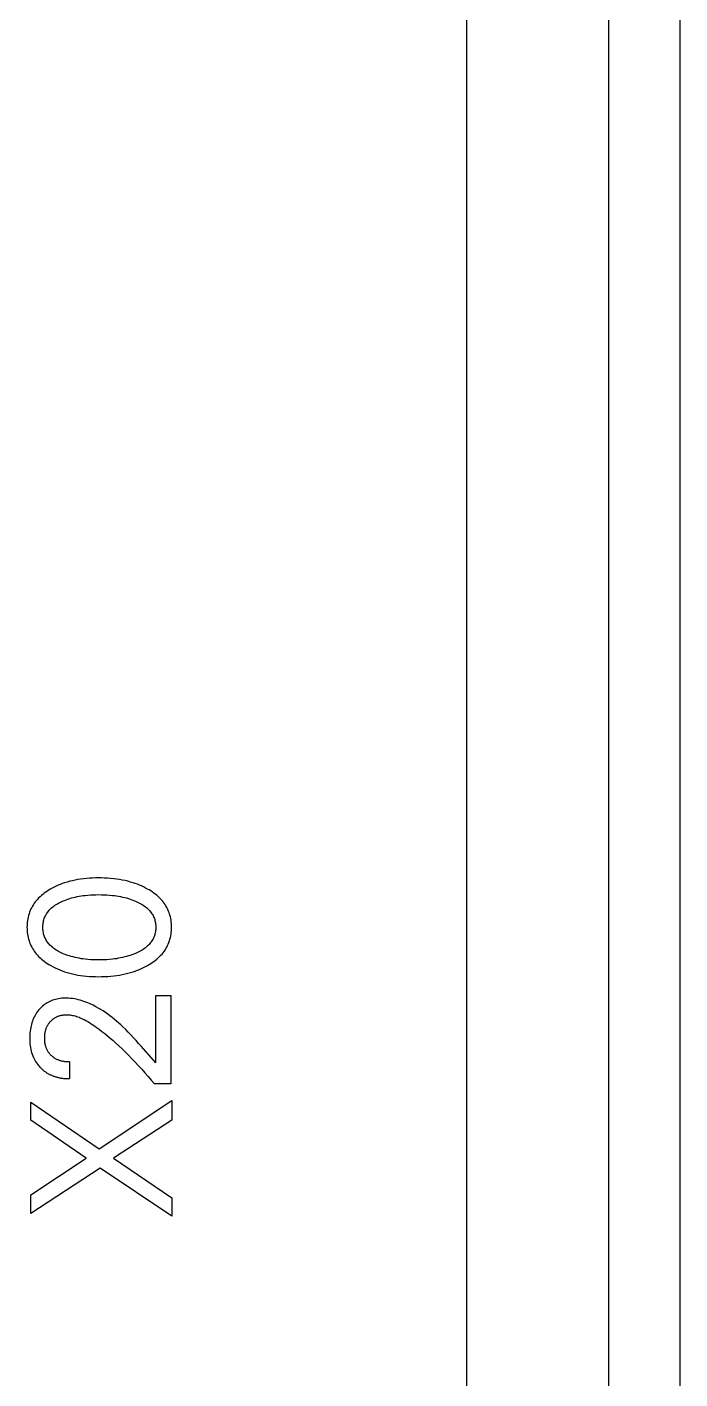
# Model space of a CAD drawing. Extents: x 10 to 879, y 6 to 221.
# Drawn here: x 614.06 to 619.88, y 117.32 to 129.37 of the extents above; entities that cross this region are included whole.
import ezdxf

# ---------------------------------------------------------------- set-up
doc = ezdxf.new("R2010")
doc.units = 0
doc.header["$LTSCALE"] = 5
doc.header["$MEASUREMENT"] = 0
doc.layers.get('0').update_dxf_attribs({"linetype": 'CONTINUOUS'})

msp = doc.modelspace()

# ---------------------------------------------------------------- linework, layer by layer
at = {"color": 7, "linetype": 'Continuous'}
for p, q in [((617.983, 106.671), (617.983, 193.259)), ((619.25, 112.334), (619.25, 133.89)), ((619.883, 133.524), (619.883, 112.7)), ((614.395, 121.743), (614.376, 121.737)), ((614.419, 121.751), (614.395, 121.743)), ((614.442, 121.758), (614.419, 121.751)), ((614.466, 121.763), (614.442, 121.758)), ((614.49, 121.769), (614.466, 121.763)), ((614.514, 121.773), (614.49, 121.769)), ((614.538, 121.777), (614.514, 121.773)), ((614.565, 121.781), (614.538, 121.777)), ((614.592, 121.784), (614.565, 121.781)), ((614.618, 121.786), (614.592, 121.784)), ((614.645, 121.787), (614.618, 121.786)), ((614.672, 121.788), (614.645, 121.787)), ((614.699, 121.788), (614.672, 121.788)), ((614.726, 121.788), (614.699, 121.788)), ((614.753, 121.787), (614.726, 121.788)), ((614.78, 121.786), (614.753, 121.787)), ((614.807, 121.784), (614.78, 121.786)), ((614.835, 121.781), (614.807, 121.784)), ((614.862, 121.777), (614.835, 121.781)), ((614.886, 121.774), (614.862, 121.777)), ((614.911, 121.769), (614.886, 121.774)), ((614.935, 121.764), (614.911, 121.769)), ((614.959, 121.758), (614.935, 121.764)), ((614.983, 121.751), (614.959, 121.758)), ((615.007, 121.744), (614.983, 121.751)), ((615.026, 121.738), (615.007, 121.744)), ((614.177, 121.62), (614.165, 121.609)), ((614.189, 121.631), (614.177, 121.62)), ((614.201, 121.641), (614.189, 121.631)), ((614.214, 121.651), (614.201, 121.641)), ((614.228, 121.661), (614.214, 121.651)), ((614.241, 121.67), (614.228, 121.661)), ((614.255, 121.679), (614.241, 121.67)), ((614.269, 121.687), (614.255, 121.679)), ((614.286, 121.697), (614.269, 121.687)), ((614.304, 121.706), (614.286, 121.697)), ((614.322, 121.714), (614.304, 121.706)), ((614.34, 121.722), (614.322, 121.714)), ((614.358, 121.73), (614.34, 121.722)), ((614.376, 121.737), (614.358, 121.73)), ((614.49, 121.617), (614.508, 121.621)), ((614.508, 121.621), (614.526, 121.624)), ((614.526, 121.624), (614.544, 121.627)), ((614.544, 121.627), (614.562, 121.63)), ((614.562, 121.63), (614.58, 121.632)), ((614.58, 121.632), (614.604, 121.635)), ((614.604, 121.635), (614.628, 121.636)), ((614.628, 121.636), (614.652, 121.638)), ((614.652, 121.638), (614.676, 121.638)), ((614.676, 121.638), (614.7, 121.639)), ((614.7, 121.639), (614.725, 121.638)), ((614.725, 121.638), (614.749, 121.638)), ((614.749, 121.638), (614.774, 121.636)), ((614.774, 121.636), (614.798, 121.635)), ((614.798, 121.635), (614.823, 121.632)), ((614.823, 121.632), (614.841, 121.63)), ((614.841, 121.63), (614.859, 121.627)), ((614.859, 121.627), (614.878, 121.624)), ((614.878, 121.624), (614.896, 121.621)), ((614.896, 121.621), (614.914, 121.617)), ((615.045, 121.731), (615.026, 121.738)), ((615.063, 121.724), (615.045, 121.731)), ((615.082, 121.716), (615.063, 121.724)), ((615.1, 121.707), (615.082, 121.716)), ((615.118, 121.698), (615.1, 121.707)), ((615.135, 121.689), (615.118, 121.698)), ((615.15, 121.681), (615.135, 121.689)), ((615.164, 121.672), (615.15, 121.681)), ((615.178, 121.663), (615.164, 121.672)), ((615.192, 121.653), (615.178, 121.663)), ((615.205, 121.643), (615.192, 121.653)), ((615.218, 121.633), (615.205, 121.643)), ((615.231, 121.622), (615.218, 121.633)), ((615.243, 121.61), (615.231, 121.622)), ((614.096, 121.511), (614.09, 121.497)), ((614.103, 121.524), (614.096, 121.511)), ((614.11, 121.537), (614.103, 121.524)), ((614.118, 121.55), (614.11, 121.537)), ((614.126, 121.562), (614.118, 121.55)), ((614.135, 121.574), (614.126, 121.562)), ((614.144, 121.585), (614.135, 121.574)), ((614.154, 121.597), (614.144, 121.585)), ((614.165, 121.609), (614.154, 121.597)), ((614.253, 121.492), (614.259, 121.5)), ((614.259, 121.5), (614.266, 121.507)), ((614.266, 121.507), (614.273, 121.514)), ((614.273, 121.514), (614.28, 121.52)), ((614.28, 121.52), (614.29, 121.529)), ((614.29, 121.529), (614.3, 121.536)), ((614.3, 121.536), (614.31, 121.544)), ((614.31, 121.544), (614.321, 121.551)), ((614.321, 121.551), (614.332, 121.557)), ((614.332, 121.557), (614.343, 121.564)), ((614.343, 121.564), (614.354, 121.569)), ((614.354, 121.569), (614.366, 121.575)), ((614.366, 121.575), (614.377, 121.58)), ((614.377, 121.58), (614.381, 121.582)), ((614.381, 121.582), (614.396, 121.588)), ((614.396, 121.588), (614.411, 121.594)), ((614.411, 121.594), (614.426, 121.599)), ((614.426, 121.599), (614.442, 121.604)), ((614.442, 121.604), (614.457, 121.609)), ((614.457, 121.609), (614.472, 121.613)), ((614.472, 121.613), (614.49, 121.617)), ((614.914, 121.617), (614.932, 121.613)), ((614.932, 121.613), (614.949, 121.609)), ((614.949, 121.609), (614.965, 121.604)), ((614.965, 121.604), (614.981, 121.599)), ((614.981, 121.599), (614.997, 121.594)), ((614.997, 121.594), (615.013, 121.588)), ((615.013, 121.588), (615.029, 121.581)), ((615.029, 121.581), (615.041, 121.576)), ((615.041, 121.576), (615.053, 121.57)), ((615.053, 121.57), (615.064, 121.564)), ((615.064, 121.564), (615.076, 121.558)), ((615.076, 121.558), (615.087, 121.552)), ((615.087, 121.552), (615.098, 121.545)), ((615.098, 121.545), (615.109, 121.537)), ((615.109, 121.537), (615.119, 121.529)), ((615.119, 121.529), (615.129, 121.521)), ((615.129, 121.521), (615.136, 121.514)), ((615.136, 121.514), (615.144, 121.507)), ((615.144, 121.507), (615.15, 121.5)), ((615.15, 121.5), (615.157, 121.493)), ((615.255, 121.598), (615.243, 121.61)), ((615.265, 121.587), (615.255, 121.598)), ((615.274, 121.575), (615.265, 121.587)), ((615.283, 121.563), (615.274, 121.575)), ((615.292, 121.551), (615.283, 121.563)), ((615.3, 121.538), (615.292, 121.551)), ((615.307, 121.525), (615.3, 121.538)), ((615.314, 121.512), (615.307, 121.525)), ((615.321, 121.498), (615.314, 121.512)), ((614.064, 121.394), (614.062, 121.379)), ((614.062, 121.379), (614.062, 121.363)), ((614.066, 121.409), (614.064, 121.394)), ((614.068, 121.424), (614.066, 121.409)), ((614.071, 121.439), (614.068, 121.424)), ((614.075, 121.454), (614.071, 121.439)), ((614.079, 121.469), (614.075, 121.454)), ((614.084, 121.483), (614.079, 121.469)), ((614.09, 121.497), (614.084, 121.483)), ((614.204, 121.377), (614.205, 121.387)), ((614.205, 121.387), (614.207, 121.397)), ((614.207, 121.397), (614.209, 121.406)), ((614.209, 121.406), (614.212, 121.415)), ((614.212, 121.415), (614.215, 121.425)), ((614.215, 121.425), (614.218, 121.434)), ((614.218, 121.434), (614.222, 121.443)), ((614.222, 121.443), (614.226, 121.452)), ((614.226, 121.452), (614.231, 121.46)), ((614.231, 121.46), (614.236, 121.468)), ((614.236, 121.468), (614.241, 121.477)), ((614.241, 121.477), (614.247, 121.484)), ((614.247, 121.484), (614.253, 121.492)), ((615.157, 121.493), (615.163, 121.485)), ((615.163, 121.485), (615.169, 121.477)), ((615.169, 121.477), (615.175, 121.469)), ((615.175, 121.469), (615.18, 121.461)), ((615.18, 121.461), (615.185, 121.452)), ((615.185, 121.452), (615.189, 121.443)), ((615.189, 121.443), (615.193, 121.434)), ((615.193, 121.434), (615.197, 121.425)), ((615.197, 121.425), (615.2, 121.416)), ((615.2, 121.416), (615.202, 121.406)), ((615.202, 121.406), (615.204, 121.397)), ((615.204, 121.397), (615.206, 121.387)), ((615.206, 121.387), (615.208, 121.377)), ((615.326, 121.484), (615.321, 121.498)), ((615.332, 121.47), (615.326, 121.484)), ((615.336, 121.455), (615.332, 121.47)), ((615.34, 121.44), (615.336, 121.455)), ((615.343, 121.425), (615.34, 121.44)), ((615.346, 121.41), (615.343, 121.425)), ((615.348, 121.394), (615.346, 121.41)), ((615.349, 121.379), (615.348, 121.394)), ((615.35, 121.363), (615.349, 121.379)), ((614.062, 121.363), (614.061, 121.348)), ((614.061, 121.348), (614.062, 121.332)), ((614.062, 121.332), (614.062, 121.317)), ((614.062, 121.317), (614.064, 121.302)), ((614.064, 121.302), (614.066, 121.287)), ((614.066, 121.287), (614.068, 121.272)), ((614.068, 121.272), (614.071, 121.257)), ((614.202, 121.358), (614.203, 121.367)), ((614.202, 121.348), (614.202, 121.358)), ((614.202, 121.338), (614.202, 121.348)), ((614.203, 121.328), (614.202, 121.338)), ((614.203, 121.367), (614.204, 121.377)), ((614.204, 121.319), (614.203, 121.328)), ((614.205, 121.309), (614.204, 121.319)), ((614.207, 121.299), (614.205, 121.309)), ((614.209, 121.29), (614.207, 121.299)), ((614.212, 121.28), (614.209, 121.29)), ((614.215, 121.271), (614.212, 121.28)), ((614.218, 121.262), (614.215, 121.271)), ((614.222, 121.253), (614.218, 121.262)), ((615.193, 121.261), (615.189, 121.252)), ((615.197, 121.271), (615.193, 121.261)), ((615.2, 121.28), (615.197, 121.271)), ((615.202, 121.289), (615.2, 121.28)), ((615.204, 121.299), (615.202, 121.289)), ((615.206, 121.309), (615.204, 121.299)), ((615.208, 121.318), (615.206, 121.309)), ((615.208, 121.377), (615.209, 121.368)), ((615.209, 121.328), (615.208, 121.318)), ((615.209, 121.368), (615.209, 121.358)), ((615.209, 121.358), (615.209, 121.348)), ((615.209, 121.348), (615.209, 121.338)), ((615.209, 121.338), (615.209, 121.328)), ((615.34, 121.256), (615.343, 121.271)), ((615.343, 121.271), (615.346, 121.286)), ((615.346, 121.286), (615.348, 121.301)), ((615.348, 121.301), (615.349, 121.317)), ((615.349, 121.317), (615.35, 121.332)), ((615.35, 121.348), (615.35, 121.363)), ((615.35, 121.332), (615.35, 121.348)), ((614.071, 121.257), (614.075, 121.242)), ((614.075, 121.242), (614.079, 121.227)), ((614.079, 121.227), (614.084, 121.213)), ((614.084, 121.213), (614.09, 121.199)), ((614.09, 121.199), (614.096, 121.185)), ((614.096, 121.185), (614.103, 121.172)), ((614.103, 121.172), (614.11, 121.159)), ((614.11, 121.159), (614.118, 121.147)), ((614.118, 121.147), (614.126, 121.134)), ((614.226, 121.244), (614.222, 121.253)), ((614.231, 121.236), (614.226, 121.244)), ((614.236, 121.227), (614.231, 121.236)), ((614.241, 121.219), (614.236, 121.227)), ((614.247, 121.211), (614.241, 121.219)), ((614.253, 121.204), (614.247, 121.211)), ((614.259, 121.196), (614.253, 121.204)), ((614.266, 121.189), (614.259, 121.196)), ((614.273, 121.182), (614.266, 121.189)), ((614.28, 121.175), (614.273, 121.182)), ((614.29, 121.167), (614.28, 121.175)), ((614.3, 121.159), (614.29, 121.167)), ((614.31, 121.152), (614.3, 121.159)), ((614.321, 121.145), (614.31, 121.152)), ((614.332, 121.138), (614.321, 121.145)), ((614.343, 121.132), (614.332, 121.138)), ((615.076, 121.138), (615.064, 121.131)), ((615.087, 121.144), (615.076, 121.138)), ((615.098, 121.151), (615.087, 121.144)), ((615.109, 121.159), (615.098, 121.151)), ((615.119, 121.166), (615.109, 121.159)), ((615.129, 121.175), (615.119, 121.166)), ((615.136, 121.181), (615.129, 121.175)), ((615.144, 121.188), (615.136, 121.181)), ((615.15, 121.195), (615.144, 121.188)), ((615.157, 121.203), (615.15, 121.195)), ((615.163, 121.211), (615.157, 121.203)), ((615.169, 121.218), (615.163, 121.211)), ((615.175, 121.227), (615.169, 121.218)), ((615.18, 121.235), (615.175, 121.227)), ((615.185, 121.244), (615.18, 121.235)), ((615.189, 121.252), (615.185, 121.244)), ((615.283, 121.133), (615.292, 121.145)), ((615.292, 121.145), (615.3, 121.158)), ((615.3, 121.158), (615.307, 121.171)), ((615.307, 121.171), (615.314, 121.184)), ((615.314, 121.184), (615.321, 121.198)), ((615.321, 121.198), (615.326, 121.212)), ((615.326, 121.212), (615.332, 121.226)), ((615.332, 121.226), (615.336, 121.241)), ((615.336, 121.241), (615.34, 121.256)), ((614.126, 121.134), (614.135, 121.122)), ((614.135, 121.122), (614.144, 121.111)), ((614.144, 121.111), (614.154, 121.099)), ((614.154, 121.099), (614.165, 121.088)), ((614.165, 121.088), (614.177, 121.076)), ((614.177, 121.076), (614.189, 121.065)), ((614.189, 121.065), (614.201, 121.055)), ((614.201, 121.055), (614.214, 121.045)), ((614.214, 121.045), (614.228, 121.035)), ((614.228, 121.035), (614.241, 121.026)), ((614.241, 121.026), (614.255, 121.017)), ((614.255, 121.017), (614.269, 121.009)), ((614.354, 121.126), (614.343, 121.132)), ((614.366, 121.121), (614.354, 121.126)), ((614.377, 121.115), (614.366, 121.121)), ((614.393, 121.109), (614.377, 121.115)), ((614.408, 121.103), (614.393, 121.109)), ((614.424, 121.097), (614.408, 121.103)), ((614.44, 121.092), (614.424, 121.097)), ((614.456, 121.087), (614.44, 121.092)), ((614.472, 121.083), (614.456, 121.087)), ((614.49, 121.079), (614.472, 121.083)), ((614.508, 121.075), (614.49, 121.079)), ((614.526, 121.071), (614.508, 121.075)), ((614.544, 121.068), (614.526, 121.071)), ((614.562, 121.066), (614.544, 121.068)), ((614.58, 121.064), (614.562, 121.066)), ((614.604, 121.061), (614.58, 121.064)), ((614.628, 121.059), (614.604, 121.061)), ((614.652, 121.058), (614.628, 121.059)), ((614.676, 121.057), (614.652, 121.058)), ((614.7, 121.057), (614.676, 121.057)), ((614.725, 121.057), (614.7, 121.057)), ((614.749, 121.058), (614.725, 121.057)), ((614.774, 121.059), (614.749, 121.058)), ((614.798, 121.061), (614.774, 121.059)), ((614.823, 121.063), (614.798, 121.061)), ((614.841, 121.066), (614.823, 121.063)), ((614.859, 121.068), (614.841, 121.066)), ((614.878, 121.071), (614.859, 121.068)), ((614.896, 121.075), (614.878, 121.071)), ((614.914, 121.078), (614.896, 121.075)), ((614.932, 121.083), (614.914, 121.078)), ((614.949, 121.087), (614.932, 121.083)), ((614.965, 121.092), (614.949, 121.087)), ((614.981, 121.097), (614.965, 121.092)), ((614.997, 121.102), (614.981, 121.097)), ((615.013, 121.108), (614.997, 121.102)), ((615.029, 121.115), (615.013, 121.108)), ((615.041, 121.12), (615.029, 121.115)), ((615.053, 121.125), (615.041, 121.12)), ((615.064, 121.131), (615.053, 121.125)), ((615.15, 121.015), (615.164, 121.024)), ((615.164, 121.024), (615.178, 121.033)), ((615.178, 121.033), (615.192, 121.043)), ((615.192, 121.043), (615.205, 121.053)), ((615.205, 121.053), (615.218, 121.063)), ((615.218, 121.063), (615.231, 121.074)), ((615.231, 121.074), (615.243, 121.086)), ((615.243, 121.086), (615.255, 121.098)), ((615.255, 121.098), (615.265, 121.109)), ((615.265, 121.109), (615.274, 121.121)), ((615.274, 121.121), (615.283, 121.133)), ((614.269, 121.009), (614.274, 121.006)), ((614.274, 121.006), (614.294, 120.995)), ((614.294, 120.995), (614.313, 120.985)), ((614.313, 120.985), (614.333, 120.976)), ((614.333, 120.976), (614.354, 120.967)), ((614.354, 120.967), (614.374, 120.96)), ((614.374, 120.96), (614.395, 120.952)), ((614.395, 120.952), (614.419, 120.945)), ((614.419, 120.945), (614.442, 120.938)), ((614.442, 120.938), (614.466, 120.932)), ((614.466, 120.932), (614.49, 120.927)), ((614.49, 120.927), (614.514, 120.922)), ((614.514, 120.922), (614.538, 120.919)), ((614.538, 120.919), (614.565, 120.915)), ((614.565, 120.915), (614.592, 120.912)), ((614.592, 120.912), (614.618, 120.91)), ((614.618, 120.91), (614.645, 120.908)), ((614.645, 120.908), (614.672, 120.908)), ((614.672, 120.908), (614.699, 120.907)), ((614.699, 120.907), (614.726, 120.908)), ((614.726, 120.908), (614.753, 120.908)), ((614.753, 120.908), (614.781, 120.91)), ((614.781, 120.91), (614.808, 120.912)), ((614.808, 120.912), (614.835, 120.915)), ((614.835, 120.915), (614.862, 120.918)), ((614.862, 120.918), (614.887, 120.922)), ((614.887, 120.922), (614.911, 120.927)), ((614.911, 120.927), (614.935, 120.932)), ((614.935, 120.932), (614.96, 120.938)), ((614.96, 120.938), (614.984, 120.944)), ((614.984, 120.944), (615.007, 120.952)), ((615.007, 120.952), (615.026, 120.958)), ((615.026, 120.958), (615.045, 120.965)), ((615.045, 120.965), (615.064, 120.972)), ((615.064, 120.972), (615.082, 120.98)), ((615.082, 120.98), (615.1, 120.988)), ((615.1, 120.988), (615.118, 120.997)), ((615.118, 120.997), (615.135, 121.007)), ((615.135, 121.007), (615.15, 121.015)), ((614.22, 120.661), (614.21, 120.653)), ((614.231, 120.668), (614.22, 120.661)), ((614.242, 120.675), (614.231, 120.668)), ((614.253, 120.681), (614.242, 120.675)), ((614.265, 120.687), (614.253, 120.681)), ((614.277, 120.692), (614.265, 120.687)), ((614.289, 120.697), (614.277, 120.692)), ((614.302, 120.701), (614.289, 120.697)), ((614.314, 120.704), (614.302, 120.701)), ((614.328, 120.708), (614.314, 120.704)), ((614.342, 120.711), (614.328, 120.708)), ((614.357, 120.713), (614.342, 120.711)), ((614.371, 120.715), (614.357, 120.713)), ((614.385, 120.716), (614.371, 120.715)), ((614.4, 120.716), (614.385, 120.716)), ((614.414, 120.716), (614.4, 120.716)), ((614.432, 120.716), (614.414, 120.716)), ((614.449, 120.714), (614.432, 120.716)), ((614.467, 120.712), (614.449, 120.714)), ((614.484, 120.71), (614.467, 120.712)), ((614.501, 120.706), (614.484, 120.71)), ((614.518, 120.702), (614.501, 120.706)), ((614.536, 120.698), (614.518, 120.702)), ((614.552, 120.693), (614.536, 120.698)), ((614.569, 120.687), (614.552, 120.693)), ((614.586, 120.681), (614.569, 120.687)), ((614.603, 120.674), (614.586, 120.681)), ((614.619, 120.667), (614.603, 120.674)), ((614.635, 120.66), (614.619, 120.667)), ((614.651, 120.652), (614.635, 120.66)), ((615.21, 120.138), (615.21, 120.74)), ((615.21, 120.74), (615.345, 120.74)), ((615.345, 120.74), (615.345, 119.952)), ((614.12, 120.537), (614.114, 120.524)), ((614.126, 120.55), (614.12, 120.537)), ((614.133, 120.562), (614.126, 120.55)), ((614.14, 120.574), (614.133, 120.562)), ((614.147, 120.586), (614.14, 120.574)), ((614.155, 120.597), (614.147, 120.586)), ((614.164, 120.608), (614.155, 120.597)), ((614.172, 120.618), (614.164, 120.608)), ((614.181, 120.627), (614.172, 120.618)), ((614.19, 120.636), (614.181, 120.627)), ((614.2, 120.645), (614.19, 120.636)), ((614.21, 120.653), (614.2, 120.645)), ((614.3, 120.534), (614.305, 120.538)), ((614.305, 120.538), (614.31, 120.541)), ((614.31, 120.541), (614.315, 120.544)), ((614.315, 120.544), (614.32, 120.547)), ((614.32, 120.547), (614.326, 120.549)), ((614.326, 120.549), (614.331, 120.552)), ((614.331, 120.552), (614.337, 120.554)), ((614.337, 120.554), (614.343, 120.556)), ((614.343, 120.556), (614.349, 120.558)), ((614.349, 120.558), (614.354, 120.56)), ((614.354, 120.56), (614.36, 120.561)), ((614.36, 120.561), (614.367, 120.563)), ((614.367, 120.563), (614.374, 120.564)), ((614.374, 120.564), (614.38, 120.565)), ((614.38, 120.565), (614.387, 120.566)), ((614.387, 120.566), (614.394, 120.567)), ((614.394, 120.567), (614.401, 120.568)), ((614.401, 120.568), (614.407, 120.568)), ((614.407, 120.568), (614.414, 120.568)), ((614.414, 120.568), (614.421, 120.568)), ((614.421, 120.568), (614.433, 120.568)), ((614.433, 120.568), (614.445, 120.566)), ((614.445, 120.566), (614.456, 120.565)), ((614.456, 120.565), (614.468, 120.562)), ((614.468, 120.562), (614.48, 120.56)), ((614.48, 120.56), (614.491, 120.557)), ((614.491, 120.557), (614.503, 120.553)), ((614.503, 120.553), (614.514, 120.549)), ((614.514, 120.549), (614.525, 120.545)), ((614.525, 120.545), (614.536, 120.54)), ((614.536, 120.54), (614.553, 120.533)), ((614.674, 120.64), (614.651, 120.652)), ((614.696, 120.628), (614.674, 120.64)), ((614.718, 120.615), (614.696, 120.628)), ((614.739, 120.602), (614.718, 120.615)), ((614.76, 120.588), (614.739, 120.602)), ((614.781, 120.573), (614.76, 120.588)), ((614.801, 120.558), (614.781, 120.573)), ((614.821, 120.543), (614.801, 120.558)), ((614.841, 120.527), (614.821, 120.543)), ((614.088, 120.422), (614.087, 120.406)), ((614.091, 120.438), (614.088, 120.422)), ((614.094, 120.454), (614.091, 120.438)), ((614.097, 120.468), (614.094, 120.454)), ((614.1, 120.482), (614.097, 120.468)), ((614.104, 120.496), (614.1, 120.482)), ((614.109, 120.51), (614.104, 120.496)), ((614.114, 120.524), (614.109, 120.51)), ((614.223, 120.407), (614.224, 120.415)), ((614.224, 120.415), (614.226, 120.422)), ((614.226, 120.422), (614.227, 120.428)), ((614.227, 120.428), (614.229, 120.434)), ((614.229, 120.434), (614.231, 120.441)), ((614.231, 120.441), (614.233, 120.447)), ((614.233, 120.447), (614.236, 120.453)), ((614.236, 120.453), (614.238, 120.459)), ((614.238, 120.459), (614.241, 120.465)), ((614.241, 120.465), (614.244, 120.47)), ((614.244, 120.47), (614.247, 120.476)), ((614.247, 120.476), (614.25, 120.481)), ((614.25, 120.481), (614.253, 120.487)), ((614.253, 120.487), (614.257, 120.492)), ((614.257, 120.492), (614.261, 120.497)), ((614.261, 120.497), (614.265, 120.502)), ((614.265, 120.502), (614.269, 120.507)), ((614.269, 120.507), (614.273, 120.511)), ((614.273, 120.511), (614.277, 120.515)), ((614.277, 120.515), (614.281, 120.519)), ((614.281, 120.519), (614.286, 120.523)), ((614.286, 120.523), (614.29, 120.527)), ((614.29, 120.527), (614.295, 120.531)), ((614.295, 120.531), (614.3, 120.534)), ((614.553, 120.533), (614.57, 120.525)), ((614.57, 120.525), (614.586, 120.516)), ((614.586, 120.516), (614.602, 120.507)), ((614.602, 120.507), (614.618, 120.498)), ((614.618, 120.498), (614.633, 120.488)), ((614.633, 120.488), (614.649, 120.478)), ((614.649, 120.478), (614.664, 120.468)), ((614.664, 120.468), (614.679, 120.457)), ((614.679, 120.457), (614.704, 120.439)), ((614.704, 120.439), (614.729, 120.42)), ((614.729, 120.42), (614.754, 120.4)), ((614.86, 120.51), (614.841, 120.527)), ((614.879, 120.494), (614.86, 120.51)), ((614.898, 120.477), (614.879, 120.494)), ((614.916, 120.459), (614.898, 120.477)), ((614.941, 120.436), (614.916, 120.459)), ((614.964, 120.412), (614.941, 120.436)), ((614.086, 120.39), (614.085, 120.374)), ((614.085, 120.374), (614.085, 120.358)), ((614.085, 120.358), (614.085, 120.341)), ((614.085, 120.341), (614.086, 120.324)), ((614.087, 120.406), (614.086, 120.39)), ((614.086, 120.324), (614.087, 120.308)), ((614.087, 120.308), (614.089, 120.292)), ((614.219, 120.382), (614.22, 120.391)), ((614.219, 120.374), (614.219, 120.382)), ((614.219, 120.366), (614.219, 120.374)), ((614.219, 120.358), (614.219, 120.366)), ((614.219, 120.35), (614.219, 120.358)), ((614.219, 120.343), (614.219, 120.35)), ((614.219, 120.335), (614.219, 120.343)), ((614.22, 120.328), (614.219, 120.335)), ((614.22, 120.391), (614.221, 120.399)), ((614.221, 120.32), (614.22, 120.328)), ((614.221, 120.399), (614.223, 120.407)), ((614.222, 120.313), (614.221, 120.32)), ((614.224, 120.306), (614.222, 120.313)), ((614.225, 120.298), (614.224, 120.306)), ((614.227, 120.292), (614.225, 120.298)), ((614.754, 120.4), (614.778, 120.38)), ((614.778, 120.38), (614.802, 120.36)), ((614.802, 120.36), (614.826, 120.34)), ((614.826, 120.34), (614.849, 120.319)), ((614.849, 120.319), (614.879, 120.291)), ((614.988, 120.388), (614.964, 120.412)), ((615.011, 120.363), (614.988, 120.388)), ((615.034, 120.338), (615.011, 120.363)), ((615.056, 120.313), (615.034, 120.338)), ((615.079, 120.288), (615.056, 120.313)), ((614.089, 120.292), (614.092, 120.275)), ((614.092, 120.275), (614.095, 120.259)), ((614.095, 120.259), (614.098, 120.244)), ((614.098, 120.244), (614.102, 120.23)), ((614.102, 120.23), (614.107, 120.216)), ((614.107, 120.216), (614.112, 120.201)), ((614.112, 120.201), (614.118, 120.188)), ((614.118, 120.188), (614.125, 120.174)), ((614.125, 120.174), (614.131, 120.162)), ((614.229, 120.285), (614.227, 120.292)), ((614.231, 120.279), (614.229, 120.285)), ((614.233, 120.272), (614.231, 120.279)), ((614.236, 120.266), (614.233, 120.272)), ((614.239, 120.26), (614.236, 120.266)), ((614.242, 120.254), (614.239, 120.26)), ((614.245, 120.248), (614.242, 120.254)), ((614.248, 120.242), (614.245, 120.248)), ((614.251, 120.237), (614.248, 120.242)), ((614.254, 120.232), (614.251, 120.237)), ((614.258, 120.227), (614.254, 120.232)), ((614.261, 120.223), (614.258, 120.227)), ((614.265, 120.218), (614.261, 120.223)), ((614.269, 120.214), (614.265, 120.218)), ((614.273, 120.209), (614.269, 120.214)), ((614.278, 120.205), (614.273, 120.209)), ((614.282, 120.201), (614.278, 120.205)), ((614.287, 120.197), (614.282, 120.201)), ((614.291, 120.193), (614.287, 120.197)), ((614.296, 120.189), (614.291, 120.193)), ((614.301, 120.185), (614.296, 120.189)), ((614.306, 120.182), (614.301, 120.185)), ((614.311, 120.179), (614.306, 120.182)), ((614.316, 120.176), (614.311, 120.179)), ((614.322, 120.173), (614.316, 120.176)), ((614.879, 120.291), (614.909, 120.263)), ((614.909, 120.263), (614.939, 120.234)), ((614.939, 120.234), (614.968, 120.205)), ((614.968, 120.205), (614.997, 120.175)), ((614.997, 120.175), (615.026, 120.145)), ((615.188, 120.163), (615.079, 120.288)), ((614.131, 120.162), (614.138, 120.15)), ((614.138, 120.15), (614.146, 120.138)), ((614.146, 120.138), (614.154, 120.127)), ((614.154, 120.127), (614.163, 120.116)), ((614.163, 120.116), (614.169, 120.109)), ((614.169, 120.109), (614.175, 120.102)), ((614.175, 120.102), (614.179, 120.098)), ((614.179, 120.098), (614.183, 120.094)), ((614.183, 120.094), (614.187, 120.089)), ((614.187, 120.089), (614.192, 120.085)), ((614.192, 120.085), (614.196, 120.081)), ((614.196, 120.081), (614.201, 120.077)), ((614.201, 120.077), (614.206, 120.073)), ((614.206, 120.073), (614.211, 120.069)), ((614.211, 120.069), (614.215, 120.065)), ((614.215, 120.065), (614.22, 120.062)), ((614.22, 120.062), (614.225, 120.058)), ((614.225, 120.058), (614.231, 120.055)), ((614.231, 120.055), (614.236, 120.051)), ((614.327, 120.17), (614.322, 120.173)), ((614.333, 120.167), (614.327, 120.17)), ((614.339, 120.165), (614.333, 120.167)), ((614.345, 120.162), (614.339, 120.165)), ((614.351, 120.16), (614.345, 120.162)), ((614.357, 120.158), (614.351, 120.16)), ((614.363, 120.156), (614.357, 120.158)), ((614.369, 120.155), (614.363, 120.156)), ((614.375, 120.153), (614.369, 120.155)), ((614.383, 120.152), (614.375, 120.153)), ((614.391, 120.15), (614.383, 120.152)), ((614.399, 120.149), (614.391, 120.15)), ((614.407, 120.148), (614.399, 120.149)), ((614.415, 120.148), (614.407, 120.148)), ((614.423, 120.147), (614.415, 120.148)), ((614.431, 120.147), (614.423, 120.147)), ((614.439, 120.147), (614.431, 120.147)), ((614.439, 120.147), (614.439, 119.999)), ((615.026, 120.145), (615.055, 120.114)), ((615.055, 120.114), (615.084, 120.083)), ((615.084, 120.083), (615.112, 120.051)), ((615.21, 120.138), (615.188, 120.163)), ((614.236, 120.051), (614.241, 120.048)), ((614.241, 120.048), (614.246, 120.045)), ((614.246, 120.045), (614.252, 120.042)), ((614.252, 120.042), (614.257, 120.039)), ((614.257, 120.039), (614.263, 120.036)), ((614.263, 120.036), (614.269, 120.033)), ((614.269, 120.033), (614.274, 120.031)), ((614.274, 120.031), (614.28, 120.028)), ((614.28, 120.028), (614.286, 120.026)), ((614.286, 120.026), (614.292, 120.023)), ((614.292, 120.023), (614.298, 120.021)), ((614.298, 120.021), (614.304, 120.019)), ((614.304, 120.019), (614.31, 120.017)), ((614.31, 120.017), (614.316, 120.015)), ((614.316, 120.015), (614.322, 120.013)), ((614.322, 120.013), (614.328, 120.012)), ((614.328, 120.012), (614.334, 120.01)), ((614.334, 120.01), (614.342, 120.009)), ((614.342, 120.009), (614.349, 120.007)), ((614.349, 120.007), (614.356, 120.006)), ((614.356, 120.006), (614.364, 120.004)), ((614.364, 120.004), (614.371, 120.003)), ((614.371, 120.003), (614.379, 120.002)), ((614.379, 120.002), (614.386, 120.001)), ((614.386, 120.001), (614.394, 120.001)), ((614.394, 120.001), (614.401, 120)), ((614.401, 120), (614.409, 119.999)), ((614.409, 119.999), (614.416, 119.999)), ((614.416, 119.999), (614.424, 119.999)), ((614.424, 119.999), (614.431, 119.999)), ((614.431, 119.999), (614.439, 119.999)), ((615.112, 120.051), (615.141, 120.018)), ((615.141, 120.018), (615.169, 119.985)), ((615.169, 119.985), (615.197, 119.952)), ((615.345, 119.952), (615.197, 119.952)), ((614.094, 119.628), (614.094, 119.788)), ((614.094, 119.788), (614.704, 119.374)), ((614.704, 119.374), (615.351, 119.802)), ((615.351, 119.802), (615.351, 119.628)), ((614.59, 119.289), (614.094, 119.628)), ((615.351, 119.628), (614.831, 119.289)), ((614.094, 118.963), (614.59, 119.289)), ((614.831, 119.289), (615.351, 118.937)), ((614.712, 119.201), (614.094, 118.795)), ((615.351, 118.772), (614.712, 119.201)), ((614.094, 118.795), (614.094, 118.963)), ((615.351, 118.937), (615.351, 118.772))]:
    msp.add_line(p, q, dxfattribs=at)

doc.saveas('drawing.dxf')
